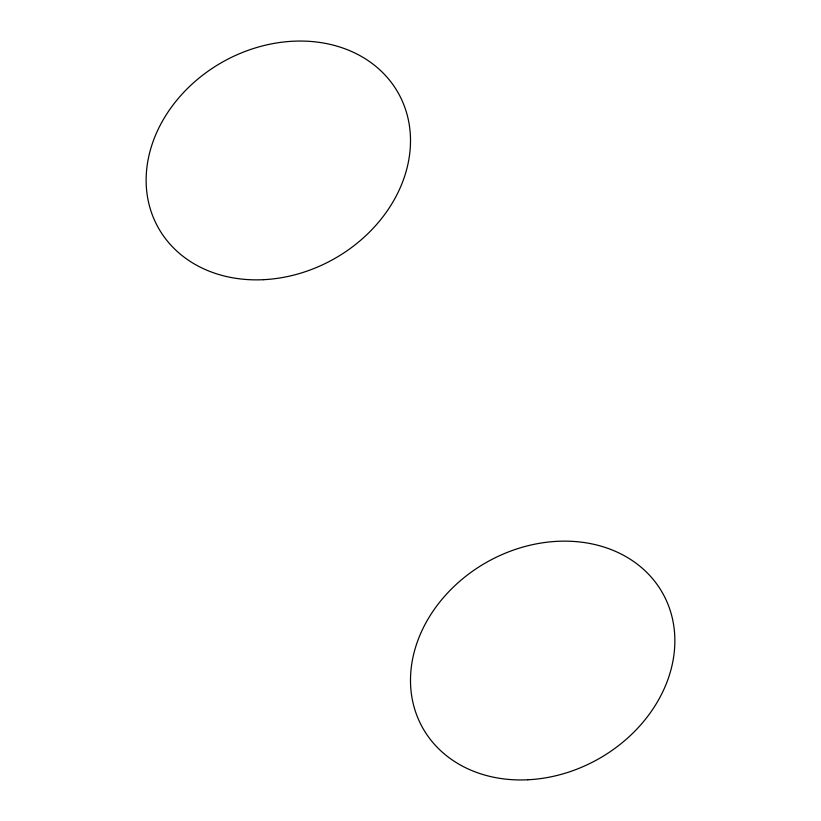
<?xml version="1.0" encoding="UTF-8"?>
<svg xmlns="http://www.w3.org/2000/svg" width="821" height="821" viewBox="0 0 821 821"><rect width="100%" height="100%" fill="white"/><g stroke="black" fill="none" stroke-linecap="round" stroke-linejoin="round"><path stroke-width="1.23" d="M263.531 279.684A137.6 113.124 -29.2 0 0 399.468 95.236A137.6 113.124 -29.2 0 0 171.958 106.443A137.6 113.124 -29.2 0 0 263.531 279.684M527.893 779.776A137.6 113.124 -29.2 0 0 663.83 595.328A137.6 113.124 -29.2 0 0 436.32 606.534A137.6 113.124 -29.2 0 0 527.893 779.776"/></g></svg>
